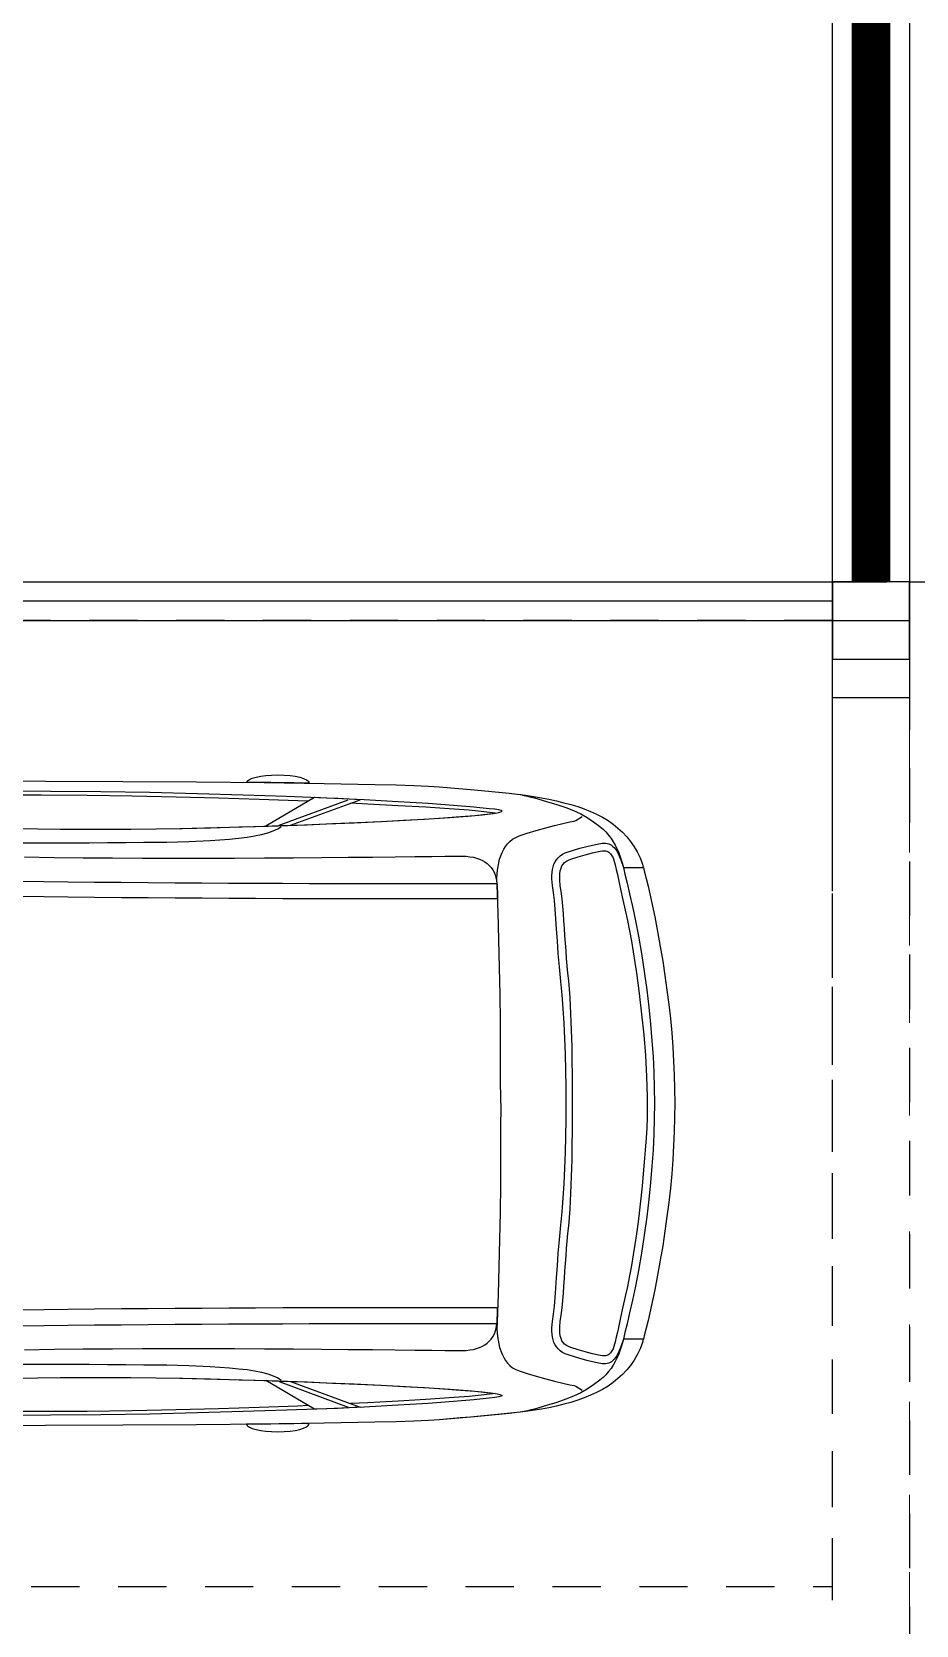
# Model space of a CAD drawing. Header units: metres. Extents: x -533726 to -533540, y -594667 to -594604.
# Drawn here: x -533648.3 to -533646.01, y -594612.429 to -594608.305 of the extents above; entities that cross this region are included whole.
import ezdxf
from ezdxf.xclip import XClip

# ---------------------------------------------------------------- set-up
doc = ezdxf.new("R2010")
doc.units = ezdxf.units.M
doc.header["$LTSCALE"] = 0.5
doc.header["$XCLIPFRAME"] = 0
for name, pattern in [('HIDDEN', [0.375, 0.25, -0.125]), ('Hidden Line', [391.222223, 282.222223, -109]), ('RAYA-PUNTO', [0.625, 0.375, -0.1, 0.05, -0.1])]:
    doc.linetypes.add(name, pattern=pattern)
for name, color, linetype in [('A - AUTOS', 8, 'Continuous'), ('A - MUROS', 5, 'Continuous'), ('A - PISOS', 1, 'Continuous'), ('A - PROYECCION', 9, 'HIDDEN'), ('c - LAD COM 20', 30, 'Continuous'), ('E - COLUMNAS', 4, 'Continuous'), ('E - VIGAS', 3, 'Hidden Line')]:
    doc.layers.add(name, color=color, linetype=linetype)
doc.layers.add('A Eje', color=1, linetype='RAYA-PUNTO', lineweight=0)

# ---------------------------------------------------------------- blocks, each defined once
blk = doc.blocks.new('Renault Scenic - Planta')
at = {"color": 0, "linetype": 'ByBlock', "lineweight": -2}
for points in [[(0.3833, 0.6747), (0.4313, 0.6747), (0.4783, 0.6747), (0.5262, 0.6747), (0.5733, 0.6747), (0.6212, 0.6756), (0.6683, 0.6756), (0.7153, 0.6764), (0.7744, 0.6764), (0.8317, 0.6781), (0.8865, 0.6807), (0.937, 0.6841), (0.9601, 0.6867), (0.9823, 0.6892), (1.002, 0.6927), (1.02, 0.6961), (1.0362, 0.7004), (1.0499, 0.7055), (1.0559, 0.7081), (1.0619, 0.7106), (1.0662, 0.7132), (1.0705, 0.7166)], [(0.255, 0.8347), (0.4604, 0.8339), (0.6606, 0.833), (0.8514, 0.8321), (1.0268, 0.8304), (1.1825, 0.8279), (1.3135, 0.8253), (1.3682, 0.8244), (1.4144, 0.8227), (1.4521, 0.821), (1.4803, 0.8193), (1.5719, 0.8116), (1.6609, 0.8031), (1.7037, 0.7979), (1.7447, 0.7911), (1.7644, 0.7877), (1.7841, 0.7834), (1.8029, 0.7782), (1.8209, 0.774), (1.8389, 0.768), (1.856, 0.762), (1.8722, 0.7551), (1.8876, 0.7483), (1.903, 0.7406), (1.9176, 0.732), (1.9304, 0.7226), (1.9432, 0.7124), (1.9552, 0.7021), (1.9663, 0.6901), (1.9758, 0.6781), (1.9852, 0.6644), (1.9929, 0.6507), (2.0006, 0.6353), (2.0066, 0.6191), (2.0087, 0.6105)], [(-0.8397, 0.8317), (-0.7898, 0.8321), (-0.6632, 0.833), (-0.5108, 0.8339), (-0.338, 0.8347), (-0.1489, 0.8347), (0.0505, 0.8347), (0.255, 0.8347), (0.4604, 0.8339), (0.6606, 0.833), (0.8514, 0.8321), (1.0268, 0.8304), (1.1825, 0.8279), (1.3135, 0.8253), (1.3682, 0.8244), (1.4144, 0.8227), (1.4521, 0.821), (1.4803, 0.8193)], [(0.9806, 0.8304), (0.9815, 0.833), (0.9832, 0.8347), (0.9857, 0.8364), (0.9883, 0.8381), (0.996, 0.8416), (1.0063, 0.8441), (1.0183, 0.8467), (1.0311, 0.8484), (1.0456, 0.8493), (1.0619, 0.8501), (1.0782, 0.8493), (1.0936, 0.8484), (1.1072, 0.8467), (1.1192, 0.8441), (1.1286, 0.8407), (1.1363, 0.8373), (1.1389, 0.8356), (1.1406, 0.8339), (1.1423, 0.8313), (1.1423, 0.8296), (1.1423, 0.8287), (1.1423, 0.8287), (1.1235, 0.8287), (1.1038, 0.8296), (1.0841, 0.8296), (1.0645, 0.8296), (1.0439, 0.8304), (1.0234, 0.8304), (1.002, 0.8304), (0.9806, 0.8304)], [(0.3868, 0.7115), (0.4407, 0.7106), (0.498, 0.7098), (0.557, 0.7098), (0.6178, 0.7098), (0.6811, 0.7098), (0.747, 0.7106), (0.8155, 0.7115), (0.8873, 0.7132), (0.9618, 0.7158), (1.0371, 0.7175), (1.1124, 0.7201), (1.1877, 0.7235), (1.2596, 0.726), (1.3289, 0.7295), (1.3939, 0.7329), (1.4538, 0.7363), (1.5077, 0.7397), (1.5539, 0.7432), (1.5916, 0.7466), (1.6198, 0.75), (1.6301, 0.7517), (1.6369, 0.7534), (1.6412, 0.7551), (1.6429, 0.756)], [(0.3868, 0.7115), (0.4407, 0.7106), (0.498, 0.7098), (0.557, 0.7098), (0.6178, 0.7098), (0.6811, 0.7098), (0.747, 0.7106), (0.8078, 0.7115), (0.8719, 0.7132), (0.937, 0.7149), (1.0037, 0.7166), (1.0713, 0.7192), (1.1381, 0.7209), (1.2039, 0.7243), (1.2681, 0.7269), (1.3297, 0.7295), (1.3879, 0.7329), (1.4418, 0.7355), (1.4914, 0.7389), (1.5351, 0.7423), (1.5727, 0.7449), (1.6027, 0.7483), (1.6249, 0.7509), (1.5967, 0.7543), (1.5573, 0.7586), (1.506, 0.762), (1.4452, 0.7663), (1.3742, 0.7705), (1.2955, 0.7748), (1.2506, 0.777)], [(1.6823, 0.8005), (1.6908, 0.7996), (1.7002, 0.7971), (1.7088, 0.7954), (1.7182, 0.7928), (1.7268, 0.7911), (1.7576, 0.7817), (1.7849, 0.774), (1.808, 0.7654), (1.8277, 0.7577), (1.8466, 0.7491), (1.8637, 0.7397), (1.8799, 0.7286), (1.8962, 0.7166), (1.9047, 0.7098), (1.9116, 0.7029), (1.9184, 0.6944), (1.9253, 0.6858), (1.9304, 0.6773), (1.9355, 0.6679), (1.9398, 0.6593), (1.9441, 0.6507), (1.9544, 0.6225), (1.9578, 0.6105), (2.0091, 0.6105), (2.01, 0.6062), (2.0108, 0.602), (2.0211, 0.5618), (2.0297, 0.5224), (2.0382, 0.483), (2.0459, 0.4445), (2.0528, 0.406), (2.0596, 0.3684), (2.0648, 0.3307), (2.0699, 0.2931), (2.075, 0.2563), (2.0793, 0.2195), (2.0827, 0.1827), (2.0853, 0.1459), (2.087, 0.1091), (2.0887, 0.0732), (2.0896, 0.0364), (2.0904, 0.0004), (2.0896, -0.0364), (2.0887, -0.0732), (2.087, -0.1091), (2.0853, -0.1459), (2.0827, -0.1827), (2.0793, -0.2195), (2.075, -0.2563), (2.0699, -0.2931), (2.0648, -0.3307), (2.0596, -0.3684), (2.0528, -0.406), (2.0459, -0.4445), (2.0382, -0.483), (2.0297, -0.5224), (2.0211, -0.5618), (2.0108, -0.602), (2.01, -0.6062), (2.0091, -0.6105), (1.9578, -0.6105), (1.9544, -0.6225), (1.9441, -0.6507), (1.9398, -0.6593), (1.9355, -0.6679), (1.9304, -0.6773), (1.9253, -0.6858), (1.9184, -0.6944), (1.9116, -0.7029), (1.9047, -0.7098), (1.8962, -0.7166), (1.8799, -0.7286), (1.8637, -0.7397), (1.8466, -0.7491), (1.8277, -0.7577), (1.808, -0.7654), (1.7849, -0.774), (1.7576, -0.7817), (1.7268, -0.7911), (1.7182, -0.7928), (1.7088, -0.7954), (1.7002, -0.7971), (1.6908, -0.7996), (1.6651, -0.8022), (1.6395, -0.8048), (1.6138, -0.8073), (1.5873, -0.8099), (1.5608, -0.8125), (1.5342, -0.8142), (1.5077, -0.8167), (1.4803, -0.8193), (1.4521, -0.821), (1.4144, -0.8227), (1.3682, -0.8244), (1.3135, -0.8253), (1.1825, -0.8279), (1.0268, -0.8304), (0.8514, -0.8321), (0.6606, -0.833), (0.4604, -0.8339), (0.255, -0.8347)], [(1.6429, 0.756), (1.6403, 0.7577), (1.6343, 0.7594), (1.6241, 0.7611), (1.6095, 0.7628), (1.5702, 0.7671), (1.5171, 0.7714), (1.4512, 0.7765), (1.3742, 0.7808), (1.2861, 0.7859), (1.1894, 0.7902), (1.0841, 0.7945), (0.9721, 0.7979), (0.854, 0.8013), (0.7307, 0.8048), (0.6033, 0.8065), (0.4732, 0.8073), (0.3414, 0.8082)], [(1.1404, 0.7822), (1.1141, 0.7834), (1.014, 0.7868), (0.9087, 0.7902), (0.7983, 0.7928), (0.6845, 0.7954), (0.5682, 0.7971), (0.4492, 0.7979), (0.3294, 0.7979), (0.311, 0.7978)], [(1.275, 0.7859), (1.2467, 0.7877), (1.2176, 0.7894), (1.1877, 0.7902), (1.1569, 0.7919), (1.0311, 0.7175), (1.0473, 0.7183), (1.0636, 0.7183), (1.0799, 0.7192), (1.0953, 0.7201), (1.275, 0.7859)], [(1.0653, 0.7201), (1.2442, 0.7859)], [(1.6395, 0.0004), (1.6386, 0.0706), (1.6386, 0.1408), (1.6386, 0.2109), (1.6378, 0.2819), (1.6361, 0.3521), (1.6343, 0.4231), (1.6326, 0.4942), (1.6301, 0.5652), (1.6292, 0.584), (1.6309, 0.6037), (1.6326, 0.6131), (1.6343, 0.6225), (1.6361, 0.6319), (1.6395, 0.6405), (1.6429, 0.649), (1.6472, 0.6576), (1.6515, 0.6653), (1.6574, 0.6721), (1.6634, 0.6781), (1.6703, 0.6841), (1.6788, 0.6884), (1.6874, 0.6927), (1.7079, 0.6995), (1.731, 0.7064), (1.7559, 0.7132), (1.779, 0.7192), (1.8003, 0.7243), (1.8183, 0.7286), (1.8294, 0.7303), (1.8337, 0.732), (1.8508, 0.7423)], [(2.0108, -0.341), (2.004, -0.388), (1.9963, -0.4325), (1.9886, -0.4728), (1.9809, -0.5096), (1.9732, -0.5421), (1.9672, -0.5703), (1.9612, -0.5934), (1.9578, -0.6105), (1.9518, -0.6276), (1.9458, -0.6422), (1.9398, -0.6533), (1.933, -0.6619), (1.9296, -0.6653), (1.9261, -0.6687), (1.9227, -0.6704), (1.9193, -0.6721), (1.915, -0.673), (1.9107, -0.6738), (1.9065, -0.6738), (1.9022, -0.6738), (1.8851, -0.6704), (1.8662, -0.6661), (1.844, -0.6602), (1.814, -0.6507), (1.8063, -0.6482), (1.7995, -0.6448), (1.7935, -0.6405), (1.7884, -0.6353), (1.7841, -0.6302), (1.7807, -0.6251), (1.7772, -0.6191), (1.7755, -0.6122), (1.7738, -0.6054), (1.773, -0.5977), (1.7721, -0.59), (1.7721, -0.5814), (1.7738, -0.5643), (1.7764, -0.5455), (1.779, -0.525), (1.7807, -0.5027), (1.7824, -0.4779), (1.7841, -0.4505), (1.7867, -0.4206), (1.7884, -0.388), (1.7918, -0.353), (1.7952, -0.3153), (1.7986, -0.2811), (1.8012, -0.2452), (1.8038, -0.2075), (1.8055, -0.1681), (1.8072, -0.1271), (1.808, -0.0851), (1.8089, -0.0424), (1.8089, 0.0004), (1.8089, 0.0432), (1.808, 0.0851), (1.8072, 0.1271), (1.8055, 0.1681), (1.8038, 0.2075), (1.8012, 0.2452), (1.7986, 0.2811), (1.7952, 0.3153), (1.7918, 0.353), (1.7884, 0.388), (1.7867, 0.4206), (1.7841, 0.4505), (1.7824, 0.4779), (1.7807, 0.5027), (1.779, 0.525), (1.7764, 0.5455), (1.7738, 0.5643), (1.7721, 0.5814), (1.7721, 0.59), (1.773, 0.5977), (1.7738, 0.6054), (1.7755, 0.6122), (1.7772, 0.6191), (1.7807, 0.6251), (1.7841, 0.6302), (1.7884, 0.6353), (1.7935, 0.6405), (1.7995, 0.6448), (1.8063, 0.6482), (1.814, 0.6507), (1.844, 0.6602), (1.8662, 0.6661), (1.8851, 0.6704), (1.9022, 0.6738), (1.9065, 0.6738), (1.9107, 0.6738), (1.915, 0.673), (1.9193, 0.6721), (1.9227, 0.6704), (1.9261, 0.6687), (1.9296, 0.6653), (1.933, 0.6619), (1.9398, 0.6533), (1.9458, 0.6422), (1.9518, 0.6276), (1.9578, 0.6105), (1.9612, 0.5934), (1.9672, 0.5703), (1.9732, 0.5421), (1.9809, 0.5096), (1.9886, 0.4728), (1.9963, 0.4325), (2.004, 0.388), (2.0108, 0.341), (2.0177, 0.2939), (2.0228, 0.2486), (2.0271, 0.2049), (2.0305, 0.1622), (2.0339, 0.1211), (2.0357, 0.08), (2.0365, 0.0398), (2.0374, 0.0004), (2.0365, -0.0398), (2.0357, -0.08), (2.0339, -0.1211), (2.0305, -0.1622), (2.0271, -0.2049), (2.0228, -0.2486), (2.0177, -0.2939), (2.0108, -0.341)], [(0.4056, 0.6379), (0.4826, 0.6362), (0.5579, 0.6353), (0.6341, 0.6353), (0.7119, 0.6345), (0.7906, 0.6345), (0.8702, 0.6345), (0.9498, 0.6345), (1.0277, 0.6353), (1.103, 0.6353), (1.1757, 0.6362), (1.2442, 0.6371), (1.3075, 0.6371), (1.3657, 0.6379), (1.417, 0.6388), (1.4606, 0.6388), (1.4957, 0.6396), (1.5223, 0.6396), (1.5385, 0.6396), (1.5496, 0.6396), (1.559, 0.6379), (1.5685, 0.6371), (1.577, 0.6345), (1.5847, 0.6319), (1.5924, 0.6285), (1.5984, 0.6251), (1.6044, 0.6208), (1.6095, 0.6157), (1.6147, 0.6105), (1.6189, 0.6045), (1.6224, 0.5985), (1.6249, 0.5917), (1.6266, 0.5849), (1.6284, 0.5772), (1.6292, 0.5695)], [(2.016, -0.0894), (2.0134, -0.1211), (2.0108, -0.1519), (2.0083, -0.1827), (2.0057, -0.2143), (2.0023, -0.2452), (1.9989, -0.276), (1.9954, -0.3068), (1.9912, -0.3376), (1.9869, -0.3649), (1.9826, -0.3923), (1.9783, -0.4197), (1.9732, -0.4462), (1.9681, -0.4736), (1.9621, -0.5001), (1.9561, -0.5267), (1.9501, -0.5541), (1.9475, -0.5669), (1.9441, -0.5797), (1.9415, -0.5926), (1.9381, -0.6054), (1.9355, -0.6174), (1.9321, -0.6294), (1.9304, -0.6353), (1.927, -0.6405), (1.9236, -0.6456), (1.9193, -0.6499), (1.9167, -0.6516), (1.9142, -0.6525), (1.9116, -0.6533), (1.9082, -0.6533), (1.903, -0.6533), (1.897, -0.6525), (1.8774, -0.6482), (1.8585, -0.643), (1.8397, -0.6379), (1.8209, -0.6319), (1.8149, -0.6294), (1.8098, -0.6268), (1.8046, -0.6234), (1.8012, -0.6191), (1.7978, -0.6148), (1.7961, -0.6088), (1.7935, -0.602), (1.7926, -0.5943), (1.7926, -0.5866), (1.7926, -0.5789), (1.7935, -0.5635), (1.7961, -0.5489), (1.7986, -0.5292), (1.8003, -0.5104), (1.8021, -0.4916), (1.8029, -0.4728), (1.8046, -0.4531), (1.8055, -0.4334), (1.8072, -0.4146), (1.8089, -0.3949), (1.8098, -0.3752), (1.8115, -0.3564), (1.8132, -0.3367), (1.8157, -0.317), (1.8175, -0.2956), (1.8192, -0.2742), (1.82, -0.2529), (1.8209, -0.2323), (1.8217, -0.2109), (1.8226, -0.1895), (1.8234, -0.1681), (1.8243, -0.1467), (1.8243, -0.1091), (1.8252, -0.0723), (1.8252, -0.0364), (1.8252, 0.0004), (1.8252, 0.0364), (1.8252, 0.0732), (1.8243, 0.1091), (1.8243, 0.1467), (1.8234, 0.1681), (1.8226, 0.1895), (1.8217, 0.2109), (1.8209, 0.2323), (1.82, 0.2529), (1.8192, 0.2742), (1.8175, 0.2956), (1.8157, 0.317), (1.8132, 0.3367), (1.8115, 0.3564), (1.8098, 0.3752), (1.8089, 0.3949), (1.8072, 0.4146), (1.8055, 0.4334), (1.8046, 0.4531), (1.8029, 0.4728), (1.8021, 0.4916), (1.8003, 0.5104), (1.7986, 0.5292), (1.7961, 0.5489), (1.7935, 0.5635), (1.7926, 0.5789), (1.7926, 0.5866), (1.7926, 0.5943), (1.7935, 0.602), (1.7961, 0.6088), (1.7978, 0.6148), (1.8012, 0.6191), (1.8046, 0.6234), (1.8098, 0.6268), (1.8149, 0.6294), (1.8209, 0.6319), (1.8397, 0.6379), (1.8585, 0.643), (1.8774, 0.6482), (1.897, 0.6525), (1.903, 0.6533), (1.9082, 0.6533), (1.9116, 0.6533), (1.9142, 0.6525), (1.9167, 0.6516), (1.9193, 0.6499), (1.9236, 0.6456), (1.927, 0.6405), (1.9304, 0.6353), (1.9321, 0.6294), (1.9355, 0.6174), (1.9381, 0.6054), (1.9415, 0.5926), (1.9441, 0.5797), (1.9475, 0.5669), (1.9501, 0.5541), (1.9561, 0.5267), (1.9621, 0.5001), (1.9681, 0.4736), (1.9732, 0.4462), (1.9783, 0.4197), (1.9826, 0.3923), (1.9869, 0.3649), (1.9912, 0.3376), (1.998, 0.2845), (2.004, 0.2306), (2.01, 0.1776), (2.0143, 0.1236), (2.0168, 0.0697), (2.0185, 0.0167), (2.0185, -0.0098), (2.0185, -0.0364), (2.0177, -0.0629), (2.016, -0.0894)], [(0.3945, 0.5754), (0.4561, 0.5746), (0.5177, 0.5737), (0.587, 0.5729), (0.6563, 0.5729), (0.7265, 0.572), (0.7958, 0.5712), (0.8651, 0.5712), (0.9344, 0.5703), (1.0037, 0.5703), (1.0739, 0.5703), (1.1432, 0.5695), (1.2125, 0.5695), (1.2818, 0.5695), (1.352, 0.5695), (1.4213, 0.5695), (1.4906, 0.5695), (1.5599, 0.5695), (1.6292, 0.5695), (1.6301, 0.5677), (1.6301, 0.5652), (1.6301, 0.5558), (1.6309, 0.5472), (1.6309, 0.5378), (1.6309, 0.5292), (1.5616, 0.5292), (1.4923, 0.5292), (1.4221, 0.5292), (1.3528, 0.5292), (1.2835, 0.5292), (1.2134, 0.5292), (1.144, 0.5292), (1.0747, 0.5292), (1.0046, 0.5301), (0.9353, 0.5301), (0.8659, 0.5309), (0.7958, 0.5309), (0.7265, 0.5318), (0.6572, 0.5318), (0.587, 0.5327), (0.5177, 0.5335), (0.4561, 0.5344), (0.3936, 0.5352)], [(1.6395, -0.0004), (1.6386, -0.0706), (1.6386, -0.1408), (1.6386, -0.2109), (1.6378, -0.2819), (1.6361, -0.3521), (1.6343, -0.4231), (1.6326, -0.4942), (1.6301, -0.5652), (1.6292, -0.584), (1.6309, -0.6037), (1.6326, -0.6131), (1.6343, -0.6225), (1.6361, -0.6319), (1.6395, -0.6405), (1.6429, -0.649), (1.6472, -0.6576), (1.6515, -0.6653), (1.6574, -0.6721), (1.6634, -0.6781), (1.6703, -0.6841), (1.6788, -0.6884), (1.6874, -0.6927), (1.7079, -0.6995), (1.731, -0.7064), (1.7559, -0.7132), (1.779, -0.7192), (1.8003, -0.7243), (1.8183, -0.7286), (1.8294, -0.7303), (1.8337, -0.732), (1.8508, -0.7423)], [(0.3945, -0.5754), (0.4561, -0.5746), (0.5177, -0.5737), (0.587, -0.5729), (0.6563, -0.5729), (0.7265, -0.572), (0.7958, -0.5712), (0.8651, -0.5712), (0.9344, -0.5703), (1.0037, -0.5703), (1.0739, -0.5703), (1.1432, -0.5695), (1.2125, -0.5695), (1.2818, -0.5695), (1.352, -0.5695), (1.4213, -0.5695), (1.4906, -0.5695), (1.5599, -0.5695), (1.6292, -0.5695), (1.6301, -0.5677), (1.6301, -0.5652), (1.6301, -0.5558), (1.6309, -0.5472), (1.6309, -0.5378), (1.6309, -0.5292), (1.5616, -0.5292), (1.4923, -0.5292), (1.4221, -0.5292), (1.3528, -0.5292), (1.2835, -0.5292), (1.2134, -0.5292), (1.144, -0.5292), (1.0747, -0.5292), (1.0046, -0.5301), (0.9353, -0.5301), (0.8659, -0.5309), (0.7958, -0.5309), (0.7265, -0.5318), (0.6572, -0.5318), (0.587, -0.5327), (0.5177, -0.5335), (0.4561, -0.5344), (0.3936, -0.5352)], [(0.4056, -0.6379), (0.4826, -0.6362), (0.5579, -0.6353), (0.6341, -0.6353), (0.7119, -0.6345), (0.7906, -0.6345), (0.8702, -0.6345), (0.9498, -0.6345), (1.0277, -0.6353), (1.103, -0.6353), (1.1757, -0.6362), (1.2442, -0.6371), (1.3075, -0.6371), (1.3657, -0.6379), (1.417, -0.6388), (1.4606, -0.6388), (1.4957, -0.6396), (1.5223, -0.6396), (1.5385, -0.6396), (1.5496, -0.6396), (1.559, -0.6379), (1.5685, -0.6371), (1.577, -0.6345), (1.5847, -0.6319), (1.5924, -0.6285), (1.5984, -0.6251), (1.6044, -0.6208), (1.6095, -0.6157), (1.6147, -0.6105), (1.6189, -0.6045), (1.6224, -0.5985), (1.6249, -0.5917), (1.6266, -0.5849), (1.6284, -0.5772), (1.6292, -0.5695)], [(2.0087, -0.6105), (2.0066, -0.6191), (2.0006, -0.6353), (1.9929, -0.6507), (1.9852, -0.6644), (1.9758, -0.6781), (1.9663, -0.6901), (1.9552, -0.7021), (1.9432, -0.7124), (1.9304, -0.7226), (1.9176, -0.732), (1.903, -0.7406), (1.8876, -0.7483), (1.8722, -0.7551), (1.856, -0.762), (1.8389, -0.768), (1.8209, -0.774), (1.8029, -0.7782), (1.7841, -0.7834), (1.7644, -0.7877), (1.7447, -0.7911), (1.7037, -0.7979), (1.6609, -0.8031), (1.5719, -0.8116), (1.4803, -0.8193), (1.4521, -0.821), (1.4144, -0.8227), (1.3682, -0.8244), (1.3135, -0.8253), (1.1825, -0.8279), (1.0268, -0.8304), (0.8514, -0.8321), (0.6606, -0.833), (0.4604, -0.8339), (0.255, -0.8347)], [(0.3833, -0.6747), (0.4313, -0.6747), (0.4783, -0.6747), (0.5262, -0.6747), (0.5733, -0.6747), (0.6212, -0.6756), (0.6683, -0.6756), (0.7153, -0.6764), (0.7744, -0.6764), (0.8317, -0.6781), (0.8865, -0.6807), (0.937, -0.6841), (0.9601, -0.6867), (0.9823, -0.6892), (1.002, -0.6927), (1.02, -0.6961), (1.0362, -0.7004), (1.0499, -0.7055), (1.0559, -0.7081), (1.0619, -0.7106), (1.0662, -0.7132), (1.0705, -0.7166)], [(0.3868, -0.7115), (0.4407, -0.7106), (0.498, -0.7098), (0.557, -0.7098), (0.6178, -0.7098), (0.6811, -0.7098), (0.747, -0.7106), (0.8155, -0.7115), (0.8873, -0.7132), (0.9618, -0.7158), (1.0371, -0.7175), (1.1124, -0.7201), (1.1877, -0.7235), (1.2596, -0.726), (1.3289, -0.7295), (1.3939, -0.7329), (1.4538, -0.7363), (1.5077, -0.7397), (1.5539, -0.7432), (1.5916, -0.7466), (1.6198, -0.75), (1.6301, -0.7517), (1.6369, -0.7534), (1.6412, -0.7551), (1.6429, -0.756)], [(0.3868, -0.7115), (0.4407, -0.7106), (0.498, -0.7098), (0.557, -0.7098), (0.6178, -0.7098), (0.6811, -0.7098), (0.747, -0.7106), (0.8078, -0.7115), (0.8719, -0.7132), (0.937, -0.7149), (1.0037, -0.7166), (1.0713, -0.7192), (1.1381, -0.7209), (1.2039, -0.7243), (1.2681, -0.7269), (1.3297, -0.7295), (1.3879, -0.7329), (1.4418, -0.7355), (1.4914, -0.7389), (1.5351, -0.7423), (1.5727, -0.7449), (1.6027, -0.7483), (1.6249, -0.7509), (1.5967, -0.7543), (1.5573, -0.7586), (1.506, -0.762), (1.4452, -0.7663), (1.3742, -0.7705), (1.2955, -0.7748), (1.2506, -0.777)], [(1.275, -0.7859), (1.2467, -0.7877), (1.2176, -0.7894), (1.1877, -0.7902), (1.1569, -0.7919), (1.0311, -0.7175), (1.0473, -0.7183), (1.0636, -0.7183), (1.0799, -0.7192), (1.0953, -0.7201), (1.275, -0.7859)], [(1.0653, -0.7201), (1.2442, -0.7859)], [(1.6429, -0.756), (1.6403, -0.7577), (1.6343, -0.7594), (1.6241, -0.7611), (1.6095, -0.7628), (1.5702, -0.7671), (1.5171, -0.7714), (1.4512, -0.7765), (1.3742, -0.7808), (1.2861, -0.7859), (1.1894, -0.7902), (1.0841, -0.7945), (0.9721, -0.7979), (0.854, -0.8013), (0.7307, -0.8048), (0.6033, -0.8065), (0.4732, -0.8073), (0.3414, -0.8082)], [(1.1404, -0.7822), (1.1141, -0.7834), (1.014, -0.7868), (0.9087, -0.7902), (0.7983, -0.7928), (0.6845, -0.7954), (0.5682, -0.7971), (0.4492, -0.7979), (0.3294, -0.7979), (0.311, -0.7978)], [(0.9806, -0.8304), (0.9815, -0.833), (0.9832, -0.8347), (0.9857, -0.8364), (0.9883, -0.8381), (0.996, -0.8416), (1.0063, -0.8441), (1.0183, -0.8467), (1.0311, -0.8484), (1.0456, -0.8493), (1.0619, -0.8501), (1.0782, -0.8493), (1.0936, -0.8484), (1.1072, -0.8467), (1.1192, -0.8441), (1.1286, -0.8407), (1.1363, -0.8373), (1.1389, -0.8356), (1.1406, -0.8339), (1.1423, -0.8313), (1.1423, -0.8296), (1.1423, -0.8287), (1.1423, -0.8287), (1.1235, -0.8287), (1.1038, -0.8296), (1.0841, -0.8296), (1.0645, -0.8296), (1.0439, -0.8304), (1.0234, -0.8304), (1.002, -0.8304), (0.9806, -0.8304)]]:
    blk.add_lwpolyline(points, dxfattribs=at)
at = {"layer": 'A - AUTOS', "color": 251, "linetype": 'HIDDEN'}
blk.add_lwpolyline([(-2.5015, -1.2504), (2.4985, -1.2504), (2.4985, 1.2496), (-2.5015, 1.2496)], close=True, dxfattribs=at)
blk = doc.blocks.new('*U41')
at = {"color": 0, "linetype": 'ByBlock', "lineweight": -2}
blk.add_line((-1.5, 0), (28.1667, 0), dxfattribs=at)
blk = doc.blocks.new('lineas munic')
at = {"layer": 'A Eje', "ltscale": 0.5, "xscale": 0.7500000000000007, "yscale": 0.7500000000000007, "zscale": 0.7500000000000007, "rotation": 90}
blk.add_blockref('*U41', (8, 0), dxfattribs=at)
blk = doc.blocks.new('CASA SEBA GONZALES - PLANTAS ARQ')
at = {"layer": 'A - MUROS'}
for points in [[(531.8326, 610.2346), (531.8326, 606.9346), (531.6326, 606.9346), (531.6326, 610.2346)], [(531.6326, 607.1346), (531.8326, 607.1346), (531.8326, 606.9346), (531.6326, 606.9346)]]:
    blk.add_lwpolyline(points, close=True, dxfattribs=at)
at = {"layer": 'A - PISOS'}
blk.add_lwpolyline([(523.9826, 607.1346), (531.6826, 607.1346)], dxfattribs=at)
at = {"layer": 'A - PROYECCION'}
blk.add_lwpolyline([(531.8326, 607.2346), (532.8326, 607.2346), (532.8326, 592.9146), (530.5026, 592.9146), (530.5026, 589.8146), (529.0026, 589.8146), (529.0026, 589.8146), (523.8326, 589.8146)], dxfattribs=at)
at = {"layer": 'A - AUTOS'}
blk.add_blockref('Renault Scenic - Planta', (529.1341, 605.8851), dxfattribs=at)
at = {"layer": 'A Eje'}
blk.add_blockref('lineas munic', (523.8326, 590.2346), dxfattribs=at)
blk = doc.blocks.new('COL PB')
at = {"layer": 'E - COLUMNAS'}
blk.add_lwpolyline([(7.8, 16.8), (8, 16.8), (8, 17), (7.8, 17)], close=True, dxfattribs=at)

msp = doc.modelspace()

# ---------------------------------------------------------------- linework, layer by layer
at = {"layer": 'c - LAD COM 20', "ltscale": 0.5, "const_width": 0.1}
msp.add_lwpolyline([(-533646.1266, -594606.7286), (-533646.1266, -594609.7286)], dxfattribs=at)
at = {"layer": 'E - VIGAS', "ltscale": 0.5}
msp.add_lwpolyline([(-533653.8266, -594609.7286), (-533646.2266, -594609.7286), (-533646.2266, -594609.7786), (-533653.8266, -594609.7786)], close=True, dxfattribs=at)
at = {"layer": 'E - VIGAS', "ltscale": 0.001}
msp.add_lwpolyline([(-533646.2266, -594609.7286), (-533646.0266, -594609.7286), (-533646.0266, -594613.3286), (-533646.2266, -594613.3286)], close=True, dxfattribs=at)

# ---------------------------------------------------------------- block references
ref = msp.add_blockref('CASA SEBA GONZALES - PLANTAS ARQ', (-534177.8592, -595216.9632))
XClip(ref).set_block_clipping_path([(520.6649409032, 587.6900110232), (549.5838671982, 613.896890943)])
at = {"layer": 'E - COLUMNAS'}
msp.add_blockref('COL PB', (-533654.0266, -594626.7286), dxfattribs=at)

doc.saveas('drawing.dxf')
